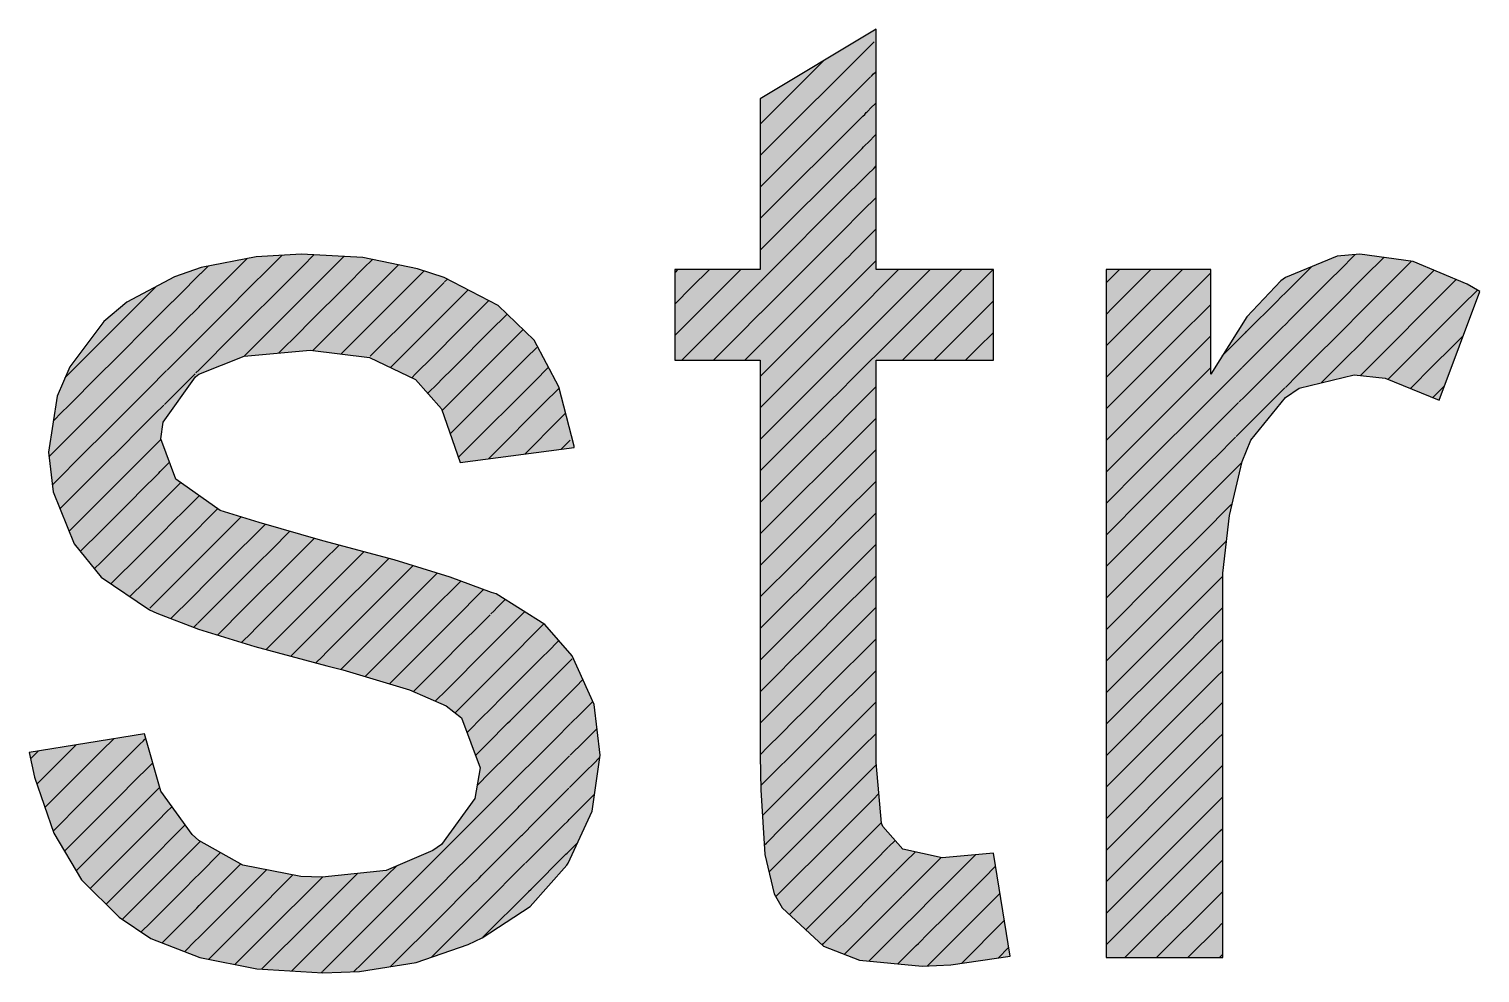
# Model space of a CAD drawing. Extents: x -15895 to 12929, y -2522 to 15173.
# Drawn here: x -8945.11 to -8928.85, y 11065.75 to 11076.34 of the extents above; entities that cross this region are included whole.
import ezdxf

# ---------------------------------------------------------------- set-up
doc = ezdxf.new("R2010")
doc.units = 0
doc.layers.add('MTH-CARIMBO-TXT1', color=1, linetype='Continuous')

msp = doc.modelspace()

# ---------------------------------------------------------------- linework, layer by layer
at = {"layer": 'MTH-CARIMBO-TXT1', "linetype": 'Continuous'}
for p, q in [((-8936.919, 11074.918), (-8935.641, 11076.196)), ((-8936.919, 11075.271), (-8936.207, 11075.984)), ((-8936.918, 11074.565), (-8935.704, 11075.779)), ((-8935.704, 11075.779), (-8935.693, 11075.79)), ((-8935.693, 11075.79), (-8935.683, 11075.8)), ((-8935.676, 11075.807), (-8935.648, 11075.835)), ((-8935.648, 11075.835), (-8935.628, 11075.855)), ((-8935.719, 11075.411), (-8935.67, 11075.46)), ((-8935.67, 11075.46), (-8935.635, 11075.495)), ((-8935.635, 11075.495), (-8935.619, 11075.51)), ((-8936.918, 11074.212), (-8935.767, 11075.362)), ((-8935.767, 11075.362), (-8935.748, 11075.381)), ((-8935.748, 11075.381), (-8935.73, 11075.4)), ((-8935.73, 11075.4), (-8935.719, 11075.411)), ((-8935.691, 11075.085), (-8935.641, 11075.135)), ((-8935.641, 11075.135), (-8935.619, 11075.157)), ((-8935.83, 11074.946), (-8935.804, 11074.973)), ((-8935.804, 11074.973), (-8935.777, 11074.999)), ((-8935.777, 11074.999), (-8935.761, 11075.015)), ((-8935.761, 11075.015), (-8935.691, 11075.085)), ((-8936.918, 11073.858), (-8935.83, 11074.946)), ((-8935.647, 11074.775), (-8935.619, 11074.803)), ((-8935.803, 11074.619), (-8935.713, 11074.71)), ((-8935.713, 11074.71), (-8935.647, 11074.775)), ((-8936.917, 11073.505), (-8935.894, 11074.529)), ((-8935.894, 11074.529), (-8935.859, 11074.564)), ((-8935.859, 11074.564), (-8935.825, 11074.598)), ((-8935.825, 11074.598), (-8935.803, 11074.619)), ((-8935.846, 11074.224), (-8935.734, 11074.335)), ((-8935.734, 11074.335), (-8935.654, 11074.415)), ((-8935.654, 11074.415), (-8935.619, 11074.45)), ((-8935.957, 11074.112), (-8935.914, 11074.155)), ((-8935.914, 11074.155), (-8935.872, 11074.197)), ((-8935.872, 11074.197), (-8935.846, 11074.224)), ((-8936.917, 11073.152), (-8935.957, 11074.112)), ((-8935.756, 11073.96), (-8935.66, 11074.055)), ((-8935.66, 11074.055), (-8935.619, 11074.096)), ((-8935.919, 11073.796), (-8935.888, 11073.828)), ((-8935.888, 11073.828), (-8935.756, 11073.96)), ((-8943.166, 11073.62), (-8943.108, 11073.679)), ((-8943.05, 11073.383), (-8942.67, 11073.763)), ((-8942.468, 11073.611), (-8942.279, 11073.8)), ((-8942.338, 11073.387), (-8942.047, 11073.679)), ((-8942.047, 11073.679), (-8941.921, 11073.805)), ((-8942.018, 11073.354), (-8941.585, 11073.787)), ((-8941.364, 11073.655), (-8941.265, 11073.753)), ((-8941.342, 11073.323), (-8940.972, 11073.693)), ((-8936.917, 11072.799), (-8936.02, 11073.696)), ((-8936.02, 11073.696), (-8935.969, 11073.747)), ((-8935.969, 11073.747), (-8935.919, 11073.796)), ((-8935.777, 11073.584), (-8935.667, 11073.695)), ((-8935.667, 11073.695), (-8935.619, 11073.742)), ((-8931.013, 11073.399), (-8930.741, 11073.671)), ((-8930.427, 11073.631), (-8930.251, 11073.808)), ((-8930.144, 11073.561), (-8929.929, 11073.776)), ((-8930.084, 11073.267), (-8929.618, 11073.733)), ((-8943.441, 11073.346), (-8943.191, 11073.596)), ((-8943.189, 11073.598), (-8943.166, 11073.62)), ((-8942.605, 11073.475), (-8942.468, 11073.611)), ((-8941.542, 11073.477), (-8941.364, 11073.655)), ((-8940.873, 11073.439), (-8940.761, 11073.55)), ((-8940.761, 11073.55), (-8940.745, 11073.566)), ((-8940.745, 11073.566), (-8940.687, 11073.625)), ((-8940.694, 11073.265), (-8940.462, 11073.496)), ((-8940.456, 11073.502), (-8940.425, 11073.533)), ((-8937.876, 11073.608), (-8937.859, 11073.624)), ((-8937.859, 11073.624), (-8937.842, 11073.641)), ((-8937.688, 11073.442), (-8937.489, 11073.641)), ((-8937.517, 11073.26), (-8937.135, 11073.641)), ((-8937.345, 11073.077), (-8936.919, 11073.503)), ((-8935.93, 11073.432), (-8935.777, 11073.584)), ((-8935.619, 11073.389), (-8935.477, 11073.531)), ((-8935.477, 11073.531), (-8935.367, 11073.641)), ((-8935.278, 11073.377), (-8935.014, 11073.641)), ((-8935.078, 11073.223), (-8934.66, 11073.641)), ((-8934.879, 11073.069), (-8934.307, 11073.641)), ((-8933.042, 11073.491), (-8933.02, 11073.513)), ((-8933.02, 11073.513), (-8932.967, 11073.566)), ((-8932.967, 11073.566), (-8932.892, 11073.641)), ((-8932.79, 11073.389), (-8932.539, 11073.641)), ((-8932.614, 11073.213), (-8932.185, 11073.641)), ((-8932.437, 11073.036), (-8931.869, 11073.604)), ((-8930.973, 11073.085), (-8930.523, 11073.536)), ((-8930.523, 11073.536), (-8930.427, 11073.631)), ((-8930.212, 11073.494), (-8930.144, 11073.561)), ((-8929.546, 11073.452), (-8929.365, 11073.633)), ((-8929.49, 11073.154), (-8929.116, 11073.528)), ((-8943.986, 11073.154), (-8943.691, 11073.45)), ((-8943.508, 11073.278), (-8943.441, 11073.346)), ((-8943.195, 11073.238), (-8943.05, 11073.383)), ((-8942.934, 11073.145), (-8942.605, 11073.475)), ((-8942.653, 11073.073), (-8942.338, 11073.387)), ((-8942.209, 11073.163), (-8942.018, 11073.354)), ((-8941.989, 11073.03), (-8941.542, 11073.477)), ((-8941.32, 11072.992), (-8940.873, 11073.439)), ((-8940.428, 11073.176), (-8940.192, 11073.412)), ((-8937.876, 11073.254), (-8937.688, 11073.442)), ((-8936.083, 11073.279), (-8936.024, 11073.338)), ((-8936.024, 11073.338), (-8935.966, 11073.396)), ((-8935.966, 11073.396), (-8935.93, 11073.432)), ((-8935.799, 11073.209), (-8935.673, 11073.335)), ((-8935.673, 11073.335), (-8935.619, 11073.389)), ((-8935.619, 11073.035), (-8935.278, 11073.377)), ((-8932.969, 11073.211), (-8932.79, 11073.389)), ((-8931.128, 11073.284), (-8931.078, 11073.335)), ((-8931.078, 11073.335), (-8931.032, 11073.38)), ((-8931.032, 11073.38), (-8931.013, 11073.399)), ((-8930.384, 11073.321), (-8930.212, 11073.494)), ((-8929.702, 11073.296), (-8929.546, 11073.452)), ((-8929.05, 11073.241), (-8928.88, 11073.411)), ((-8943.916, 11072.87), (-8943.509, 11073.277)), ((-8943.379, 11073.054), (-8943.209, 11073.224)), ((-8943.209, 11073.224), (-8943.195, 11073.238)), ((-8941.932, 11072.733), (-8941.342, 11073.323)), ((-8941.29, 11072.668), (-8940.768, 11073.19)), ((-8940.768, 11073.19), (-8940.694, 11073.265)), ((-8940.469, 11073.136), (-8940.428, 11073.176)), ((-8940.4, 11072.851), (-8939.959, 11073.292)), ((-8937.876, 11072.9), (-8937.517, 11073.26)), ((-8936.916, 11072.446), (-8936.083, 11073.279)), ((-8935.972, 11073.036), (-8935.799, 11073.209)), ((-8935.619, 11072.682), (-8935.078, 11073.223)), ((-8934.679, 11072.915), (-8934.305, 11073.29)), ((-8933.042, 11073.138), (-8932.969, 11073.211)), ((-8932.918, 11072.908), (-8932.614, 11073.213)), ((-8932.26, 11072.859), (-8931.869, 11073.25)), ((-8931.461, 11072.952), (-8931.128, 11073.284)), ((-8930.666, 11073.039), (-8930.384, 11073.321)), ((-8930.23, 11073.121), (-8930.084, 11073.267)), ((-8930.024, 11072.974), (-8929.702, 11073.296)), ((-8929.434, 11072.857), (-8929.05, 11073.241)), ((-8944.251, 11072.889), (-8944.006, 11073.134)), ((-8944.006, 11073.134), (-8943.986, 11073.154)), ((-8943.538, 11072.895), (-8943.379, 11073.054)), ((-8943.202, 11072.877), (-8942.934, 11073.145)), ((-8942.818, 11072.908), (-8942.653, 11073.073)), ((-8942.702, 11072.671), (-8942.209, 11073.163)), ((-8942.079, 11072.939), (-8941.989, 11073.03)), ((-8940.642, 11072.963), (-8940.469, 11073.136)), ((-8939.918, 11072.98), (-8939.787, 11073.11)), ((-8939.787, 11073.11), (-8939.756, 11073.142)), ((-8937.798, 11072.625), (-8937.345, 11073.077)), ((-8937.174, 11072.895), (-8936.919, 11073.15)), ((-8936.014, 11072.995), (-8935.972, 11073.036)), ((-8935.68, 11072.975), (-8935.619, 11073.035)), ((-8935.323, 11072.625), (-8934.879, 11073.069)), ((-8932.867, 11072.606), (-8932.437, 11073.036)), ((-8931.064, 11072.995), (-8931.032, 11073.026)), ((-8931.032, 11073.026), (-8930.973, 11073.085)), ((-8930.934, 11072.771), (-8930.666, 11073.039)), ((-8930.809, 11072.543), (-8930.34, 11073.011)), ((-8930.34, 11073.011), (-8930.23, 11073.121)), ((-8929.814, 11072.83), (-8929.49, 11073.154)), ((-8944.308, 11072.832), (-8944.28, 11072.86)), ((-8944.28, 11072.86), (-8944.251, 11072.889)), ((-8943.982, 11072.804), (-8943.916, 11072.87)), ((-8943.846, 11072.587), (-8943.541, 11072.892)), ((-8943.316, 11072.763), (-8943.227, 11072.852)), ((-8943.227, 11072.852), (-8943.202, 11072.877)), ((-8943.209, 11072.517), (-8942.818, 11072.908)), ((-8942.314, 11072.705), (-8942.079, 11072.939)), ((-8941.617, 11072.694), (-8941.32, 11072.992)), ((-8940.774, 11072.83), (-8940.642, 11072.963)), ((-8940.476, 11072.775), (-8940.4, 11072.851)), ((-8940.372, 11072.525), (-8939.918, 11072.98)), ((-8940.03, 11072.514), (-8939.664, 11072.88)), ((-8939.664, 11072.88), (-8939.576, 11072.968)), ((-8937.444, 11072.625), (-8937.174, 11072.895)), ((-8936.916, 11072.092), (-8936.146, 11072.862)), ((-8936.146, 11072.862), (-8936.079, 11072.929)), ((-8936.079, 11072.929), (-8936.014, 11072.995)), ((-8935.821, 11072.834), (-8935.68, 11072.975)), ((-8934.969, 11072.625), (-8934.679, 11072.915)), ((-8934.48, 11072.761), (-8934.305, 11072.936)), ((-8933.042, 11072.784), (-8932.918, 11072.908)), ((-8932.816, 11072.304), (-8932.26, 11072.859)), ((-8932.083, 11072.682), (-8931.869, 11072.897)), ((-8931.743, 11072.669), (-8931.483, 11072.93)), ((-8931.481, 11072.931), (-8931.471, 11072.941)), ((-8931.471, 11072.941), (-8931.461, 11072.952)), ((-8931.449, 11072.609), (-8931.21, 11072.849)), ((-8931.21, 11072.849), (-8931.064, 11072.995)), ((-8930.249, 11072.749), (-8930.024, 11072.974)), ((-8929.88, 11072.411), (-8929.434, 11072.857)), ((-8929.162, 11072.775), (-8929.035, 11072.902)), ((-8944.657, 11072.483), (-8944.308, 11072.832)), ((-8944.203, 11072.584), (-8943.982, 11072.804)), ((-8943.568, 11072.512), (-8943.316, 11072.763)), ((-8941.062, 11072.542), (-8940.774, 11072.83)), ((-8940.59, 11072.661), (-8940.476, 11072.775)), ((-8939.541, 11072.65), (-8939.422, 11072.768)), ((-8937.09, 11072.625), (-8937.002, 11072.713)), ((-8937.002, 11072.713), (-8936.919, 11072.796)), ((-8936.015, 11072.64), (-8935.821, 11072.834)), ((-8935.686, 11072.615), (-8935.619, 11072.682)), ((-8934.616, 11072.625), (-8934.48, 11072.761)), ((-8932.764, 11072.001), (-8932.083, 11072.682)), ((-8931.032, 11072.673), (-8930.934, 11072.771)), ((-8930.626, 11072.372), (-8930.297, 11072.701)), ((-8930.297, 11072.701), (-8930.249, 11072.749)), ((-8929.964, 11072.68), (-8929.814, 11072.83)), ((-8929.378, 11072.559), (-8929.162, 11072.775)), ((-8944.284, 11072.503), (-8944.203, 11072.584)), ((-8943.958, 11072.475), (-8943.846, 11072.587)), ((-8940.781, 11072.47), (-8940.59, 11072.661)), ((-8940.484, 11072.414), (-8940.372, 11072.525)), ((-8940.143, 11072.047), (-8939.541, 11072.65)), ((-8939.326, 11072.511), (-8939.291, 11072.545)), ((-8936.209, 11072.446), (-8936.134, 11072.521)), ((-8936.134, 11072.521), (-8936.061, 11072.594)), ((-8936.061, 11072.594), (-8936.015, 11072.64)), ((-8935.842, 11072.459), (-8935.686, 11072.615)), ((-8933.042, 11072.431), (-8932.867, 11072.606)), ((-8931.907, 11072.506), (-8931.869, 11072.543)), ((-8931.853, 11072.205), (-8931.519, 11072.54)), ((-8931.515, 11072.543), (-8931.483, 11072.576)), ((-8931.483, 11072.576), (-8931.449, 11072.609)), ((-8931.292, 11072.413), (-8931.05, 11072.655)), ((-8931.05, 11072.655), (-8931.032, 11072.673)), ((-8930.894, 11072.458), (-8930.809, 11072.543)), ((-8930.191, 11072.453), (-8929.964, 11072.68)), ((-8929.629, 11072.308), (-8929.378, 11072.559)), ((-8944.712, 11072.428), (-8944.657, 11072.483)), ((-8944.648, 11072.138), (-8944.362, 11072.425)), ((-8944.362, 11072.425), (-8944.284, 11072.503)), ((-8944.154, 11072.279), (-8943.958, 11072.475)), ((-8943.775, 11072.304), (-8943.573, 11072.507)), ((-8943.598, 11072.128), (-8943.254, 11072.472)), ((-8943.245, 11072.481), (-8943.209, 11072.517)), ((-8940.823, 11072.428), (-8940.781, 11072.47)), ((-8940.644, 11072.253), (-8940.538, 11072.359)), ((-8940.538, 11072.359), (-8940.484, 11072.414)), ((-8940.344, 11072.2), (-8940.03, 11072.514)), ((-8940.255, 11071.581), (-8939.417, 11072.419)), ((-8939.417, 11072.419), (-8939.326, 11072.511)), ((-8936.916, 11071.739), (-8936.209, 11072.446)), ((-8936.057, 11072.244), (-8935.842, 11072.459)), ((-8932.713, 11071.699), (-8931.907, 11072.506)), ((-8931.438, 11072.267), (-8931.292, 11072.413)), ((-8931.032, 11072.319), (-8930.894, 11072.458)), ((-8944.288, 11072.145), (-8944.154, 11072.279)), ((-8943.934, 11072.146), (-8943.775, 11072.304)), ((-8940.484, 11072.06), (-8940.344, 11072.2)), ((-8939.294, 11072.189), (-8939.23, 11072.253)), ((-8939.23, 11072.253), (-8939.172, 11072.311)), ((-8936.189, 11072.112), (-8936.108, 11072.193)), ((-8936.108, 11072.193), (-8936.057, 11072.244)), ((-8935.864, 11072.084), (-8935.692, 11072.255)), ((-8935.692, 11072.255), (-8935.619, 11072.328)), ((-8933.042, 11072.077), (-8932.816, 11072.304)), ((-8932.662, 11071.397), (-8931.864, 11072.195)), ((-8931.864, 11072.195), (-8931.853, 11072.205)), ((-8931.549, 11072.156), (-8931.495, 11072.21)), ((-8931.495, 11072.21), (-8931.438, 11072.267)), ((-8931.374, 11071.978), (-8931.037, 11072.315)), ((-8929.378, 11072.206), (-8929.322, 11072.261)), ((-8929.322, 11072.261), (-8929.275, 11072.309)), ((-8929.275, 11072.309), (-8929.247, 11072.337)), ((-8944.776, 11072.01), (-8944.648, 11072.138)), ((-8944.415, 11072.018), (-8944.288, 11072.145)), ((-8944.105, 11071.974), (-8943.934, 11072.146)), ((-8943.705, 11072.021), (-8943.605, 11072.121)), ((-8940.316, 11071.875), (-8940.143, 11072.047)), ((-8939.966, 11071.517), (-8939.294, 11072.189)), ((-8936.272, 11072.029), (-8936.189, 11072.112)), ((-8936.099, 11071.848), (-8935.864, 11072.084)), ((-8931.833, 11071.872), (-8931.556, 11072.149)), ((-8944.844, 11071.942), (-8944.811, 11071.975)), ((-8944.811, 11071.975), (-8944.776, 11072.01)), ((-8944.639, 11071.794), (-8944.415, 11072.018)), ((-8944.291, 11071.788), (-8944.105, 11071.974)), ((-8943.909, 11071.817), (-8943.705, 11072.021)), ((-8940.393, 11071.797), (-8940.316, 11071.875)), ((-8939.558, 11071.572), (-8939.171, 11071.959)), ((-8939.171, 11071.959), (-8939.134, 11071.996)), ((-8939.134, 11071.996), (-8939.101, 11072.029)), ((-8936.915, 11071.386), (-8936.272, 11072.029)), ((-8935.885, 11071.709), (-8935.699, 11071.895)), ((-8935.699, 11071.895), (-8935.619, 11071.975)), ((-8933.042, 11071.724), (-8932.764, 11072.001)), ((-8931.856, 11071.849), (-8931.833, 11071.872)), ((-8931.507, 11071.845), (-8931.427, 11071.924)), ((-8931.427, 11071.924), (-8931.374, 11071.978)), ((-8944.739, 11071.694), (-8944.639, 11071.794)), ((-8944.469, 11071.611), (-8944.291, 11071.788)), ((-8944.057, 11071.669), (-8943.909, 11071.817)), ((-8943.885, 11071.487), (-8943.636, 11071.736)), ((-8939.149, 11071.627), (-8939.048, 11071.728)), ((-8936.244, 11071.704), (-8936.155, 11071.792)), ((-8936.155, 11071.792), (-8936.099, 11071.848)), ((-8936.142, 11071.452), (-8935.885, 11071.709)), ((-8932.611, 11071.094), (-8931.856, 11071.849)), ((-8931.813, 11071.538), (-8931.592, 11071.759)), ((-8931.583, 11071.769), (-8931.507, 11071.845)), ((-8944.892, 11071.541), (-8944.827, 11071.606)), ((-8944.827, 11071.606), (-8944.739, 11071.694)), ((-8944.63, 11071.449), (-8944.469, 11071.611)), ((-8944.295, 11071.431), (-8944.057, 11071.669)), ((-8940.302, 11071.535), (-8940.288, 11071.549)), ((-8940.288, 11071.549), (-8940.255, 11071.581)), ((-8936.915, 11071.033), (-8936.335, 11071.612)), ((-8936.335, 11071.612), (-8936.244, 11071.704)), ((-8935.705, 11071.535), (-8935.619, 11071.621)), ((-8933.042, 11071.37), (-8932.713, 11071.699)), ((-8944.702, 11071.377), (-8944.63, 11071.449)), ((-8944.523, 11071.203), (-8944.295, 11071.431)), ((-8944.008, 11071.364), (-8943.885, 11071.487)), ((-8943.644, 11071.375), (-8943.577, 11071.442)), ((-8943.577, 11071.442), (-8943.54, 11071.479)), ((-8936.299, 11071.295), (-8936.203, 11071.392)), ((-8936.203, 11071.392), (-8936.142, 11071.452)), ((-8935.907, 11071.334), (-8935.705, 11071.535)), ((-8933.042, 11071.017), (-8932.662, 11071.397)), ((-8932.559, 11070.792), (-8931.849, 11071.502)), ((-8931.849, 11071.502), (-8931.813, 11071.538)), ((-8931.629, 11071.369), (-8931.617, 11071.381)), ((-8931.617, 11071.381), (-8931.521, 11071.477)), ((-8944.855, 11071.224), (-8944.842, 11071.237)), ((-8944.842, 11071.237), (-8944.702, 11071.377)), ((-8944.299, 11071.073), (-8944.008, 11071.364)), ((-8943.861, 11071.158), (-8943.661, 11071.358)), ((-8943.661, 11071.358), (-8943.644, 11071.375)), ((-8943.459, 11071.206), (-8943.416, 11071.249)), ((-8936.399, 11071.196), (-8936.299, 11071.295)), ((-8936.184, 11071.057), (-8935.907, 11071.334)), ((-8935.712, 11071.175), (-8935.619, 11071.268)), ((-8931.793, 11071.205), (-8931.629, 11071.369)), ((-8944.769, 11070.957), (-8944.665, 11071.061)), ((-8944.665, 11071.061), (-8944.621, 11071.105)), ((-8944.621, 11071.105), (-8944.523, 11071.203)), ((-8944.576, 11070.796), (-8944.299, 11071.073)), ((-8944.303, 11070.716), (-8943.96, 11071.059)), ((-8943.96, 11071.059), (-8943.861, 11071.158)), ((-8943.652, 11071.013), (-8943.519, 11071.146)), ((-8943.519, 11071.146), (-8943.459, 11071.206)), ((-8943.413, 11070.899), (-8943.208, 11071.103)), ((-8936.915, 11070.679), (-8936.399, 11071.196)), ((-8936.25, 11070.991), (-8936.184, 11071.057)), ((-8935.928, 11070.959), (-8935.712, 11071.175)), ((-8933.042, 11070.663), (-8932.611, 11071.094)), ((-8932.508, 11070.49), (-8931.842, 11071.156)), ((-8931.842, 11071.156), (-8931.793, 11071.205)), ((-8943.837, 11070.829), (-8943.686, 11070.979)), ((-8943.686, 11070.979), (-8943.652, 11071.013)), ((-8943.461, 11070.851), (-8943.413, 11070.899)), ((-8943.366, 11070.592), (-8943.001, 11070.958)), ((-8936.354, 11070.886), (-8936.25, 11070.991)), ((-8936.226, 11070.661), (-8935.928, 11070.959)), ((-8935.718, 11070.815), (-8935.619, 11070.914)), ((-8931.773, 11070.871), (-8931.665, 11070.979)), ((-8931.665, 11070.979), (-8931.65, 11070.994)), ((-8931.65, 11070.994), (-8931.629, 11071.015)), ((-8944.666, 11070.707), (-8944.628, 11070.744)), ((-8944.628, 11070.744), (-8944.612, 11070.76)), ((-8944.612, 11070.76), (-8944.576, 11070.796)), ((-8944.306, 11070.359), (-8943.911, 11070.754)), ((-8943.911, 11070.754), (-8943.837, 11070.829)), ((-8943.661, 11070.651), (-8943.461, 11070.851)), ((-8942.909, 11070.695), (-8942.74, 11070.865)), ((-8942.54, 11070.711), (-8942.509, 11070.742)), ((-8942.509, 11070.742), (-8942.468, 11070.783)), ((-8936.914, 11070.326), (-8936.462, 11070.779)), ((-8936.462, 11070.779), (-8936.354, 11070.886)), ((-8935.95, 11070.584), (-8935.718, 11070.815)), ((-8933.042, 11070.309), (-8932.559, 11070.792)), ((-8932.457, 11070.187), (-8931.835, 11070.809)), ((-8931.835, 11070.809), (-8931.773, 11070.871)), ((-8944.54, 11070.479), (-8944.303, 11070.716)), ((-8943.812, 11070.499), (-8943.711, 11070.6)), ((-8943.711, 11070.6), (-8943.661, 11070.651)), ((-8943.403, 11070.555), (-8943.366, 11070.592)), ((-8943.04, 11070.565), (-8942.909, 11070.695)), ((-8942.837, 11070.414), (-8942.54, 11070.711)), ((-8942.395, 11070.502), (-8942.192, 11070.705)), ((-8942.281, 11070.262), (-8941.916, 11070.627)), ((-8936.409, 11070.478), (-8936.297, 11070.59)), ((-8936.297, 11070.59), (-8936.226, 11070.661)), ((-8936.269, 11070.265), (-8935.95, 11070.584)), ((-8931.753, 11070.538), (-8931.701, 11070.589)), ((-8944.197, 11070.115), (-8943.862, 11070.449)), ((-8943.862, 11070.449), (-8943.812, 11070.499)), ((-8943.669, 11070.289), (-8943.403, 11070.555)), ((-8943.32, 11070.285), (-8943.04, 11070.565)), ((-8943.12, 11070.131), (-8942.837, 11070.414)), ((-8942.552, 11070.345), (-8942.395, 11070.502)), ((-8941.813, 11070.377), (-8941.639, 11070.551)), ((-8941.802, 11070.035), (-8941.361, 11070.476)), ((-8936.525, 11070.362), (-8936.409, 11070.478)), ((-8935.971, 11070.209), (-8935.725, 11070.455)), ((-8935.725, 11070.455), (-8935.619, 11070.56)), ((-8933.042, 11069.956), (-8932.508, 11070.49)), ((-8932.406, 11069.885), (-8931.828, 11070.463)), ((-8931.828, 11070.463), (-8931.753, 11070.538)), ((-8944.383, 11070.283), (-8944.306, 11070.359)), ((-8943.736, 11070.222), (-8943.669, 11070.289)), ((-8943.677, 11069.927), (-8943.345, 11070.259)), ((-8943.345, 11070.259), (-8943.32, 11070.285)), ((-8942.766, 11070.132), (-8942.552, 11070.345)), ((-8942.564, 11069.98), (-8942.281, 11070.262)), ((-8942.168, 11070.023), (-8941.813, 11070.377)), ((-8941.791, 11069.692), (-8941.083, 11070.401)), ((-8940.992, 11070.138), (-8940.811, 11070.319)), ((-8936.914, 11069.973), (-8936.525, 11070.362)), ((-8936.344, 11070.189), (-8936.269, 11070.265)), ((-8943.985, 11069.973), (-8943.814, 11070.144)), ((-8943.814, 11070.144), (-8943.788, 11070.17)), ((-8943.788, 11070.17), (-8943.736, 11070.222)), ((-8943.273, 11069.978), (-8943.12, 11070.131)), ((-8943.201, 11069.697), (-8942.766, 11070.132)), ((-8941.262, 11069.868), (-8940.992, 11070.138)), ((-8940.955, 11069.822), (-8940.541, 11070.235)), ((-8940.381, 11070.041), (-8940.276, 11070.146)), ((-8936.464, 11070.069), (-8936.344, 11070.189)), ((-8936.311, 11069.869), (-8935.971, 11070.209)), ((-8935.993, 11069.834), (-8935.731, 11070.095)), ((-8935.731, 11070.095), (-8935.619, 11070.207)), ((-8933.042, 11069.602), (-8932.457, 11070.187)), ((-8932.355, 11069.583), (-8931.821, 11070.116)), ((-8931.821, 11070.116), (-8931.735, 11070.203)), ((-8943.761, 11069.843), (-8943.677, 11069.927)), ((-8943.525, 11069.726), (-8943.287, 11069.964)), ((-8943.287, 11069.964), (-8943.273, 11069.978)), ((-8942.694, 11069.85), (-8942.564, 11069.98)), ((-8942.576, 11069.615), (-8942.168, 11070.023)), ((-8942.054, 11069.783), (-8941.802, 11070.035)), ((-8940.917, 11069.505), (-8940.484, 11069.939)), ((-8940.484, 11069.939), (-8940.398, 11070.024)), ((-8940.398, 11070.024), (-8940.381, 11070.041)), ((-8940.355, 11069.714), (-8940.019, 11070.051)), ((-8939.862, 11069.854), (-8939.777, 11069.939)), ((-8936.914, 11069.62), (-8936.588, 11069.946)), ((-8936.588, 11069.946), (-8936.464, 11070.069)), ((-8943.003, 11069.541), (-8942.694, 11069.85)), ((-8942.458, 11069.379), (-8942.054, 11069.783)), ((-8941.571, 11069.205), (-8940.955, 11069.822)), ((-8941.5, 11069.63), (-8941.262, 11069.868)), ((-8940.003, 11069.712), (-8939.946, 11069.769)), ((-8939.937, 11069.779), (-8939.905, 11069.811)), ((-8939.905, 11069.811), (-8939.862, 11069.854)), ((-8939.827, 11069.535), (-8939.56, 11069.802)), ((-8936.52, 11069.66), (-8936.392, 11069.788)), ((-8936.392, 11069.788), (-8936.311, 11069.869)), ((-8936.353, 11069.473), (-8935.993, 11069.834)), ((-8935.738, 11069.735), (-8935.619, 11069.853)), ((-8933.042, 11069.249), (-8932.406, 11069.885)), ((-8932.303, 11069.28), (-8931.814, 11069.77)), ((-8931.814, 11069.77), (-8931.735, 11069.849)), ((-8943.27, 11069.627), (-8943.229, 11069.668)), ((-8943.227, 11069.671), (-8943.201, 11069.697)), ((-8942.622, 11069.568), (-8942.576, 11069.615)), ((-8941.94, 11069.543), (-8941.791, 11069.692)), ((-8941.78, 11069.349), (-8941.5, 11069.63)), ((-8940.684, 11069.385), (-8940.41, 11069.659)), ((-8940.41, 11069.659), (-8940.355, 11069.714)), ((-8940.329, 11069.387), (-8940.003, 11069.712)), ((-8939.792, 11069.216), (-8939.343, 11069.666)), ((-8936.651, 11069.529), (-8936.52, 11069.66)), ((-8936.014, 11069.459), (-8935.738, 11069.735)), ((-8942.732, 11069.458), (-8942.622, 11069.568)), ((-8942.179, 11069.304), (-8941.94, 11069.543)), ((-8941.346, 11069.076), (-8940.917, 11069.505)), ((-8939.946, 11069.416), (-8939.866, 11069.496)), ((-8939.866, 11069.496), (-8939.827, 11069.535)), ((-8939.304, 11069.351), (-8939.176, 11069.479)), ((-8936.913, 11069.267), (-8936.651, 11069.529)), ((-8936.439, 11069.388), (-8936.353, 11069.473)), ((-8936.396, 11069.077), (-8936.014, 11069.459)), ((-8935.744, 11069.375), (-8935.619, 11069.5)), ((-8933.042, 11068.895), (-8932.355, 11069.583)), ((-8931.807, 11069.424), (-8931.735, 11069.496)), ((-8941.9, 11069.229), (-8941.826, 11069.303)), ((-8941.826, 11069.303), (-8941.78, 11069.349)), ((-8940.88, 11069.189), (-8940.684, 11069.385)), ((-8940.807, 11068.909), (-8940.421, 11069.294)), ((-8940.421, 11069.294), (-8940.329, 11069.387)), ((-8940.115, 11069.247), (-8939.971, 11069.391)), ((-8939.971, 11069.391), (-8939.946, 11069.416)), ((-8939.758, 11068.897), (-8939.351, 11069.304)), ((-8939.351, 11069.304), (-8939.304, 11069.351)), ((-8939.275, 11069.027), (-8939.027, 11069.274)), ((-8936.575, 11069.252), (-8936.439, 11069.388)), ((-8936.036, 11069.084), (-8935.744, 11069.375)), ((-8933.042, 11068.542), (-8932.303, 11069.28)), ((-8932.252, 11068.978), (-8931.807, 11069.424)), ((-8941.619, 11069.157), (-8941.571, 11069.205)), ((-8941.074, 11068.995), (-8940.88, 11069.189)), ((-8940.302, 11069.06), (-8940.115, 11069.247)), ((-8939.956, 11069.052), (-8939.827, 11069.181)), ((-8939.827, 11069.181), (-8939.792, 11069.216)), ((-8936.913, 11068.913), (-8936.714, 11069.112)), ((-8936.714, 11069.112), (-8936.575, 11069.252)), ((-8935.75, 11069.015), (-8935.619, 11069.146)), ((-8931.799, 11069.077), (-8931.735, 11069.142)), ((-8940.433, 11068.929), (-8940.302, 11069.06)), ((-8940.226, 11068.783), (-8939.995, 11069.013)), ((-8939.995, 11069.013), (-8939.956, 11069.052)), ((-8939.37, 11068.931), (-8939.275, 11069.027)), ((-8939.034, 11068.914), (-8938.982, 11068.966)), ((-8938.982, 11068.966), (-8938.906, 11069.042)), ((-8936.63, 11068.843), (-8936.486, 11068.987)), ((-8936.486, 11068.987), (-8936.396, 11069.077)), ((-8936.438, 11068.681), (-8936.036, 11069.084)), ((-8936.057, 11068.709), (-8935.75, 11069.015)), ((-8933.042, 11068.188), (-8932.252, 11068.978)), ((-8932.201, 11068.676), (-8931.799, 11069.077)), ((-8940.561, 11068.801), (-8940.433, 11068.929)), ((-8940.276, 11068.732), (-8940.226, 11068.783)), ((-8939.966, 11068.689), (-8939.788, 11068.866)), ((-8939.788, 11068.866), (-8939.758, 11068.897)), ((-8939.723, 11068.578), (-8939.37, 11068.931)), ((-8939.245, 11068.703), (-8939.036, 11068.911)), ((-8938.942, 11068.652), (-8938.796, 11068.798)), ((-8936.777, 11068.696), (-8936.63, 11068.843)), ((-8935.757, 11068.655), (-8935.619, 11068.793)), ((-8931.792, 11068.731), (-8931.735, 11068.788)), ((-8940.339, 11068.67), (-8940.276, 11068.732)), ((-8940.205, 11068.45), (-8940.02, 11068.635)), ((-8940.02, 11068.635), (-8939.966, 11068.689)), ((-8939.39, 11068.558), (-8939.245, 11068.703)), ((-8939.041, 11068.553), (-8938.942, 11068.652)), ((-8936.913, 11068.56), (-8936.777, 11068.696)), ((-8936.533, 11068.586), (-8936.438, 11068.681)), ((-8936.48, 11068.285), (-8936.057, 11068.709)), ((-8936.079, 11068.333), (-8935.757, 11068.655)), ((-8933.042, 11067.835), (-8932.201, 11068.676)), ((-8932.15, 11068.373), (-8931.792, 11068.731)), ((-8939.976, 11068.325), (-8939.75, 11068.552)), ((-8939.75, 11068.552), (-8939.723, 11068.578)), ((-8939.688, 11068.259), (-8939.39, 11068.558)), ((-8939.215, 11068.379), (-8939.046, 11068.549)), ((-8938.901, 11068.339), (-8938.785, 11068.455)), ((-8938.785, 11068.455), (-8938.748, 11068.493)), ((-8936.685, 11068.435), (-8936.533, 11068.586)), ((-8944.88, 11068.017), (-8944.587, 11068.31)), ((-8944.513, 11067.677), (-8943.872, 11068.318)), ((-8944.297, 11068.247), (-8944.166, 11068.378)), ((-8943.872, 11068.318), (-8943.833, 11068.357)), ((-8943.833, 11068.357), (-8943.82, 11068.37)), ((-8943.82, 11068.37), (-8943.808, 11068.383)), ((-8940.044, 11068.257), (-8939.976, 11068.325)), ((-8939.409, 11068.185), (-8939.215, 11068.379)), ((-8939.048, 11068.193), (-8938.901, 11068.339)), ((-8936.84, 11068.279), (-8936.685, 11068.435)), ((-8936.523, 11067.89), (-8936.079, 11068.333)), ((-8936.1, 11067.958), (-8935.763, 11068.295)), ((-8935.763, 11068.295), (-8935.619, 11068.439)), ((-8933.042, 11067.481), (-8932.15, 11068.373)), ((-8932.098, 11068.071), (-8931.785, 11068.384)), ((-8931.785, 11068.384), (-8931.735, 11068.435)), ((-8945.099, 11068.152), (-8945.009, 11068.242)), ((-8944.937, 11067.607), (-8944.297, 11068.247)), ((-8940.109, 11068.192), (-8940.044, 11068.257)), ((-8939.986, 11067.962), (-8939.711, 11068.237)), ((-8939.711, 11068.237), (-8939.688, 11068.259)), ((-8939.654, 11067.941), (-8939.409, 11068.185)), ((-8939.186, 11068.055), (-8939.055, 11068.186)), ((-8938.792, 11068.095), (-8938.716, 11068.171)), ((-8936.912, 11068.207), (-8936.84, 11068.279)), ((-8936.74, 11068.026), (-8936.58, 11068.185)), ((-8936.58, 11068.185), (-8936.48, 11068.285)), ((-8945.028, 11067.87), (-8944.88, 11068.017)), ((-8943.89, 11067.947), (-8943.809, 11068.028)), ((-8943.809, 11068.028), (-8943.728, 11068.109)), ((-8939.429, 11067.812), (-8939.186, 11068.055)), ((-8939.055, 11067.832), (-8938.861, 11068.026)), ((-8938.861, 11068.026), (-8938.792, 11068.095)), ((-8936.903, 11067.862), (-8936.74, 11068.026)), ((-8935.77, 11067.935), (-8935.622, 11068.083)), ((-8933.042, 11067.127), (-8932.098, 11068.071)), ((-8932.047, 11067.769), (-8931.778, 11068.038)), ((-8931.778, 11068.038), (-8931.735, 11068.081)), ((-8944.138, 11067.699), (-8943.89, 11067.947)), ((-8943.798, 11067.685), (-8943.648, 11067.835)), ((-8940.091, 11067.856), (-8940.055, 11067.892)), ((-8940.055, 11067.892), (-8939.986, 11067.962)), ((-8939.996, 11067.599), (-8939.672, 11067.922)), ((-8939.672, 11067.922), (-8939.654, 11067.941)), ((-8939.619, 11067.622), (-8939.429, 11067.812)), ((-8939.156, 11067.731), (-8939.064, 11067.823)), ((-8936.628, 11067.784), (-8936.523, 11067.89)), ((-8936.565, 11067.494), (-8936.1, 11067.958)), ((-8936.122, 11067.583), (-8935.77, 11067.935)), ((-8944.846, 11067.344), (-8944.513, 11067.677)), ((-8944.718, 11067.119), (-8944.138, 11067.699)), ((-8943.946, 11067.537), (-8943.798, 11067.685)), ((-8939.448, 11067.439), (-8939.156, 11067.731)), ((-8939.062, 11067.472), (-8938.821, 11067.713)), ((-8938.821, 11067.713), (-8938.799, 11067.735)), ((-8938.799, 11067.735), (-8938.775, 11067.759)), ((-8936.795, 11067.617), (-8936.628, 11067.784)), ((-8935.776, 11067.575), (-8935.654, 11067.697)), ((-8935.654, 11067.697), (-8935.589, 11067.763)), ((-8933.042, 11066.774), (-8932.047, 11067.769)), ((-8931.996, 11067.466), (-8931.771, 11067.691)), ((-8931.771, 11067.691), (-8931.735, 11067.728)), ((-8944.404, 11067.079), (-8943.946, 11067.537)), ((-8943.657, 11067.472), (-8943.58, 11067.55)), ((-8943.58, 11067.55), (-8943.511, 11067.619)), ((-8940.128, 11067.466), (-8940.105, 11067.489)), ((-8940.105, 11067.489), (-8940.051, 11067.543)), ((-8940.051, 11067.543), (-8939.996, 11067.599)), ((-8940.005, 11067.235), (-8939.633, 11067.607)), ((-8939.633, 11067.607), (-8939.619, 11067.622)), ((-8936.894, 11067.518), (-8936.795, 11067.617)), ((-8936.675, 11067.384), (-8936.565, 11067.494)), ((-8936.607, 11067.098), (-8936.122, 11067.583)), ((-8936.143, 11067.208), (-8935.776, 11067.575)), ((-8944.003, 11067.127), (-8943.787, 11067.343)), ((-8943.787, 11067.343), (-8943.657, 11067.472)), ((-8943.513, 11067.263), (-8943.363, 11067.414)), ((-8940.472, 11067.123), (-8940.128, 11067.466)), ((-8939.584, 11067.303), (-8939.448, 11067.439)), ((-8939.467, 11067.066), (-8939.127, 11067.407)), ((-8939.127, 11067.407), (-8939.073, 11067.46)), ((-8939.073, 11067.46), (-8939.062, 11067.472)), ((-8936.85, 11067.209), (-8936.675, 11067.384)), ((-8935.687, 11067.311), (-8935.56, 11067.438)), ((-8933.042, 11066.42), (-8931.996, 11067.466)), ((-8931.945, 11067.164), (-8931.764, 11067.345)), ((-8931.764, 11067.345), (-8931.735, 11067.374)), ((-8943.683, 11067.093), (-8943.513, 11067.263)), ((-8943.275, 11067.147), (-8943.21, 11067.213)), ((-8943.21, 11067.213), (-8943.193, 11067.229)), ((-8940.145, 11067.096), (-8940.088, 11067.153)), ((-8940.088, 11067.153), (-8940.047, 11067.194)), ((-8940.047, 11067.194), (-8940.005, 11067.235)), ((-8940.015, 11066.872), (-8939.595, 11067.292)), ((-8939.595, 11067.292), (-8939.584, 11067.303)), ((-8939.069, 11067.111), (-8938.964, 11067.216)), ((-8936.874, 11067.185), (-8936.85, 11067.209)), ((-8936.65, 11066.702), (-8936.143, 11067.208)), ((-8936.165, 11066.833), (-8935.783, 11067.215)), ((-8935.783, 11067.215), (-8935.687, 11067.311)), ((-8935.626, 11067.018), (-8935.483, 11067.162)), ((-8935.48, 11067.165), (-8935.406, 11067.238)), ((-8933.042, 11066.067), (-8931.945, 11067.164)), ((-8944.585, 11066.898), (-8944.404, 11067.079)), ((-8944.428, 11066.701), (-8944.003, 11067.127)), ((-8944.06, 11066.716), (-8943.776, 11067)), ((-8943.776, 11067), (-8943.683, 11067.093)), ((-8943.447, 11066.976), (-8943.275, 11067.147)), ((-8943.208, 11066.861), (-8942.967, 11067.102)), ((-8940.609, 11066.986), (-8940.555, 11067.039)), ((-8940.555, 11067.039), (-8940.472, 11067.123)), ((-8940.397, 11066.844), (-8940.145, 11067.096)), ((-8939.55, 11066.984), (-8939.467, 11067.066)), ((-8939.487, 11066.693), (-8939.097, 11067.083)), ((-8939.097, 11067.083), (-8939.083, 11067.097)), ((-8939.083, 11067.097), (-8939.069, 11067.111)), ((-8936.722, 11066.983), (-8936.607, 11067.098)), ((-8935.719, 11066.925), (-8935.626, 11067.018)), ((-8935.402, 11066.889), (-8935.296, 11066.994)), ((-8935.296, 11066.994), (-8935.18, 11067.111)), ((-8935.246, 11066.691), (-8934.891, 11067.047)), ((-8934.854, 11066.729), (-8934.505, 11067.078)), ((-8931.894, 11066.862), (-8931.757, 11066.999)), ((-8931.757, 11066.999), (-8931.735, 11067.021)), ((-8943.709, 11066.714), (-8943.447, 11066.976)), ((-8943.255, 11066.814), (-8943.208, 11066.861)), ((-8943.206, 11066.51), (-8942.74, 11066.975)), ((-8942.679, 11066.683), (-8942.452, 11066.91)), ((-8942.637, 11066.371), (-8942.156, 11066.853)), ((-8942.021, 11066.634), (-8941.827, 11066.828)), ((-8941.825, 11066.476), (-8941.432, 11066.869)), ((-8941.134, 11066.814), (-8941.095, 11066.853)), ((-8941.095, 11066.853), (-8940.996, 11066.951)), ((-8941.008, 11066.587), (-8940.609, 11066.986)), ((-8940.458, 11066.782), (-8940.397, 11066.844)), ((-8940.07, 11066.817), (-8940.043, 11066.844)), ((-8940.043, 11066.844), (-8940.015, 11066.872)), ((-8940.025, 11066.509), (-8939.556, 11066.978)), ((-8936.82, 11066.885), (-8936.722, 11066.983)), ((-8936.591, 11066.407), (-8936.165, 11066.833)), ((-8936.186, 11066.458), (-8935.789, 11066.855)), ((-8935.789, 11066.855), (-8935.719, 11066.925)), ((-8935.694, 11066.597), (-8935.405, 11066.886)), ((-8934.41, 11066.82), (-8934.281, 11066.949)), ((-8932.832, 11065.924), (-8931.894, 11066.862)), ((-8944.252, 11066.525), (-8944.06, 11066.716)), ((-8943.765, 11066.658), (-8943.709, 11066.714)), ((-8943.735, 11066.334), (-8943.38, 11066.689)), ((-8943.38, 11066.689), (-8943.255, 11066.814)), ((-8942.995, 11066.367), (-8942.679, 11066.683)), ((-8941.823, 11066.125), (-8941.216, 11066.732)), ((-8941.216, 11066.732), (-8941.134, 11066.814)), ((-8940.67, 11066.57), (-8940.458, 11066.782)), ((-8940.323, 11066.564), (-8940.162, 11066.725)), ((-8940.162, 11066.725), (-8940.07, 11066.817)), ((-8939.515, 11066.665), (-8939.487, 11066.693)), ((-8936.744, 11066.608), (-8936.65, 11066.702)), ((-8935.325, 11066.613), (-8935.246, 11066.691)), ((-8934.957, 11066.627), (-8934.854, 11066.729)), ((-8934.828, 11066.402), (-8934.41, 11066.82)), ((-8931.75, 11066.652), (-8931.735, 11066.667)), ((-8944.068, 11066.354), (-8943.765, 11066.658)), ((-8943.235, 11066.48), (-8943.206, 11066.51)), ((-8942.29, 11066.365), (-8942.021, 11066.634)), ((-8941.26, 11066.334), (-8941.008, 11066.587)), ((-8940.921, 11066.32), (-8940.67, 11066.57)), ((-8940.732, 11066.155), (-8940.362, 11066.525)), ((-8940.362, 11066.525), (-8940.323, 11066.564)), ((-8940.039, 11066.495), (-8940.025, 11066.509)), ((-8940.027, 11066.153), (-8939.517, 11066.663)), ((-8935.796, 11066.495), (-8935.752, 11066.539)), ((-8935.761, 11066.176), (-8935.326, 11066.611)), ((-8935.752, 11066.539), (-8935.694, 11066.597)), ((-8935.196, 11066.387), (-8934.957, 11066.627)), ((-8934.627, 11066.249), (-8934.232, 11066.645)), ((-8932.478, 11065.924), (-8931.842, 11066.559)), ((-8931.842, 11066.559), (-8931.75, 11066.652)), ((-8943.624, 11066.091), (-8943.313, 11066.402)), ((-8943.313, 11066.402), (-8943.235, 11066.48)), ((-8943.204, 11066.158), (-8942.995, 11066.367)), ((-8943.104, 11065.904), (-8942.637, 11066.371)), ((-8942.595, 11066.06), (-8942.29, 11066.365)), ((-8942.508, 11065.794), (-8941.955, 11066.346)), ((-8941.955, 11066.346), (-8941.825, 11066.476)), ((-8940.248, 11066.285), (-8940.179, 11066.355)), ((-8940.179, 11066.355), (-8940.052, 11066.481)), ((-8940.052, 11066.481), (-8940.039, 11066.495)), ((-8936.408, 11066.236), (-8936.186, 11066.458)), ((-8936.208, 11066.083), (-8935.796, 11066.495)), ((-8935.247, 11066.336), (-8935.196, 11066.387)), ((-8935.036, 11066.194), (-8934.828, 11066.402)), ((-8934.664, 11065.859), (-8934.183, 11066.34)), ((-8943.856, 11066.213), (-8943.753, 11066.316)), ((-8943.753, 11066.316), (-8943.735, 11066.334)), ((-8941.785, 11065.809), (-8941.26, 11066.334)), ((-8941.386, 11065.854), (-8940.921, 11066.32)), ((-8940.603, 11065.931), (-8940.265, 11066.268)), ((-8940.265, 11066.268), (-8940.248, 11066.285)), ((-8935.784, 11066.153), (-8935.761, 11066.176)), ((-8935.7, 11065.884), (-8935.248, 11066.335)), ((-8935.146, 11066.084), (-8935.036, 11066.194)), ((-8934.802, 11066.075), (-8934.627, 11066.249)), ((-8932.124, 11065.924), (-8931.791, 11066.257)), ((-8931.791, 11066.257), (-8931.743, 11066.306)), ((-8943.371, 11065.991), (-8943.247, 11066.115)), ((-8943.247, 11066.115), (-8943.216, 11066.146)), ((-8943.216, 11066.146), (-8943.204, 11066.158)), ((-8942.809, 11065.846), (-8942.595, 11066.06)), ((-8942.174, 11065.773), (-8941.89, 11066.058)), ((-8941.89, 11066.058), (-8941.823, 11066.125)), ((-8941.063, 11065.824), (-8940.834, 11066.053)), ((-8940.834, 11066.053), (-8940.732, 11066.155)), ((-8936.225, 11066.065), (-8936.208, 11066.083)), ((-8935.977, 11065.96), (-8935.802, 11066.135)), ((-8935.802, 11066.135), (-8935.784, 11066.153)), ((-8935.377, 11065.853), (-8935.17, 11066.06)), ((-8935.17, 11066.06), (-8935.146, 11066.084)), ((-8935.047, 11065.829), (-8934.802, 11066.075)), ((-8934.25, 11065.919), (-8934.134, 11066.036)), ((-8941.476, 11065.764), (-8941.386, 11065.854)), ((-8931.771, 11065.924), (-8931.74, 11065.955)), ((-8941.841, 11065.753), (-8941.824, 11065.77)), ((-8941.82, 11065.774), (-8941.785, 11065.809))]:
    msp.add_line(p, q, dxfattribs=at)
for points in [[(-8936.763, 11066.641), (-8936.673, 11066.484), (-8936.21, 11066.051), (-8935.806, 11065.894), (-8935.104, 11065.827), (-8934.783, 11065.842), (-8934.118, 11065.939), (-8934.305, 11067.097), (-8934.88, 11067.044), (-8935.321, 11067.141), (-8935.545, 11067.395), (-8935.56, 11067.433), (-8935.619, 11068.113), (-8935.619, 11072.625), (-8934.305, 11072.625), (-8934.305, 11073.641), (-8935.619, 11073.641), (-8935.619, 11076.338), (-8936.919, 11075.554), (-8936.919, 11073.641), (-8937.876, 11073.641), (-8937.876, 11072.625), (-8936.919, 11072.625), (-8936.919, 11068.187), (-8936.912, 11067.806), (-8936.867, 11067.082), (-8936.763, 11066.641)], [(-8942.059, 11073.813), (-8942.567, 11073.783), (-8943.187, 11073.663), (-8943.486, 11073.559), (-8944.017, 11073.275), (-8944.278, 11073.058), (-8944.659, 11072.55), (-8944.801, 11072.222), (-8944.898, 11071.594), (-8944.846, 11071.146), (-8944.607, 11070.563), (-8944.308, 11070.19), (-8943.763, 11069.823), (-8943.681, 11069.786), (-8943.217, 11069.607), (-8942.582, 11069.413), (-8941.775, 11069.196), (-8941.596, 11069.151), (-8940.849, 11068.927), (-8940.438, 11068.748), (-8940.266, 11068.613), (-8940.057, 11068.053), (-8940.117, 11067.709), (-8940.49, 11067.194), (-8940.588, 11067.127), (-8941.111, 11066.902), (-8941.828, 11066.828), (-8942.067, 11066.835), (-8942.717, 11066.962), (-8943.21, 11067.239), (-8943.285, 11067.306), (-8943.636, 11067.791), (-8943.822, 11068.434), (-8945.115, 11068.225), (-8945.055, 11067.948), (-8944.838, 11067.321), (-8944.525, 11066.798), (-8944.106, 11066.379), (-8943.748, 11066.14), (-8943.202, 11065.924), (-8942.56, 11065.797), (-8941.82, 11065.752), (-8941.409, 11065.767), (-8940.774, 11065.871), (-8940.192, 11066.073), (-8940.035, 11066.148), (-8939.497, 11066.499), (-8939.086, 11066.962), (-8939.071, 11066.985), (-8938.802, 11067.567), (-8938.712, 11068.195), (-8938.78, 11068.763), (-8939.026, 11069.308), (-8939.332, 11069.659), (-8939.878, 11070.003), (-8939.93, 11070.018), (-8940.393, 11070.19), (-8941.021, 11070.384), (-8941.82, 11070.6), (-8942.537, 11070.802), (-8942.971, 11070.937), (-8943.471, 11071.288), (-8943.636, 11071.743), (-8943.613, 11071.93), (-8943.247, 11072.438), (-8943.21, 11072.468), (-8942.702, 11072.67), (-8941.962, 11072.737), (-8941.297, 11072.655), (-8940.782, 11072.408), (-8940.49, 11072.08), (-8940.281, 11071.475), (-8939.004, 11071.646), (-8939.004, 11071.661), (-8939.176, 11072.326), (-8939.452, 11072.849), (-8939.855, 11073.238), (-8940.461, 11073.551), (-8940.759, 11073.649), (-8941.372, 11073.776), (-8942.059, 11073.813)], [(-8930.196, 11073.813), (-8930.45, 11073.791), (-8931.032, 11073.551), (-8931.085, 11073.514), (-8931.466, 11073.111), (-8931.869, 11072.468), (-8931.869, 11073.641), (-8933.042, 11073.641), (-8933.042, 11065.924), (-8931.735, 11065.924), (-8931.735, 11069.965), (-8931.735, 11070.234), (-8931.66, 11070.884), (-8931.518, 11071.489), (-8931.421, 11071.729), (-8931.032, 11072.207), (-8930.876, 11072.311), (-8930.263, 11072.461), (-8929.912, 11072.423), (-8929.307, 11072.177), (-8928.851, 11073.395), (-8928.993, 11073.477), (-8929.598, 11073.731), (-8930.196, 11073.813)]]:
    msp.add_lwpolyline(points, dxfattribs=at)
for points in [[(-8935.619, 11076.338), (-8936.919, 11075.554), (-8936.912, 11067.806)], [(-8935.619, 11076.338), (-8936.912, 11067.806), (-8936.867, 11067.082)], [(-8935.619, 11076.338), (-8936.867, 11067.082), (-8936.763, 11066.641)], [(-8935.619, 11076.338), (-8936.763, 11066.641), (-8936.673, 11066.484)], [(-8935.619, 11076.338), (-8936.673, 11066.484), (-8936.21, 11066.051)], [(-8935.619, 11076.338), (-8936.21, 11066.051), (-8935.806, 11065.894)], [(-8935.619, 11068.113), (-8935.619, 11076.338), (-8935.806, 11065.894)], [(-8935.619, 11068.113), (-8935.619, 11076.338), (-8935.619, 11072.625)], [(-8935.619, 11076.338), (-8935.619, 11073.641), (-8935.619, 11072.625)], [(-8936.919, 11075.554), (-8936.919, 11073.641), (-8936.912, 11067.806)], [(-8943.486, 11073.559), (-8943.247, 11072.438), (-8943.187, 11073.663)], [(-8943.21, 11072.468), (-8943.187, 11073.663), (-8943.247, 11072.438)], [(-8942.702, 11072.67), (-8943.187, 11073.663), (-8943.21, 11072.468)], [(-8942.702, 11072.67), (-8942.567, 11073.783), (-8943.187, 11073.663)], [(-8941.962, 11072.737), (-8942.567, 11073.783), (-8942.702, 11072.67)], [(-8941.962, 11072.737), (-8942.059, 11073.813), (-8942.567, 11073.783)], [(-8942.059, 11073.813), (-8941.962, 11072.737), (-8941.372, 11073.776)], [(-8941.962, 11072.737), (-8941.297, 11072.655), (-8941.372, 11073.776)], [(-8941.297, 11072.655), (-8940.759, 11073.649), (-8941.372, 11073.776)], [(-8931.032, 11073.551), (-8930.876, 11072.311), (-8930.45, 11073.791)], [(-8930.876, 11072.311), (-8930.263, 11072.461), (-8930.45, 11073.791)], [(-8930.45, 11073.791), (-8930.263, 11072.461), (-8930.196, 11073.813)], [(-8930.263, 11072.461), (-8929.912, 11072.423), (-8930.196, 11073.813)], [(-8930.196, 11073.813), (-8929.912, 11072.423), (-8929.598, 11073.731)], [(-8929.912, 11072.423), (-8929.307, 11072.177), (-8929.598, 11073.731)], [(-8929.598, 11073.731), (-8929.307, 11072.177), (-8928.993, 11073.477)], [(-8943.486, 11073.559), (-8944.017, 11073.275), (-8943.636, 11071.743)], [(-8943.486, 11073.559), (-8943.636, 11071.743), (-8943.613, 11071.93)], [(-8943.486, 11073.559), (-8943.613, 11071.93), (-8943.247, 11072.438)], [(-8941.297, 11072.655), (-8940.782, 11072.408), (-8940.759, 11073.649)], [(-8940.782, 11072.408), (-8940.49, 11072.08), (-8940.759, 11073.649)], [(-8940.759, 11073.649), (-8940.49, 11072.08), (-8940.461, 11073.551)], [(-8940.49, 11072.08), (-8940.281, 11071.475), (-8940.461, 11073.551)], [(-8940.461, 11073.551), (-8940.281, 11071.475), (-8939.855, 11073.238)], [(-8936.919, 11073.641), (-8937.876, 11073.641), (-8936.919, 11072.625)], [(-8936.919, 11072.625), (-8937.876, 11073.641), (-8937.876, 11072.625)], [(-8936.912, 11067.806), (-8936.919, 11073.641), (-8936.919, 11072.625)], [(-8934.305, 11072.625), (-8935.619, 11073.641), (-8935.619, 11072.625)], [(-8934.305, 11072.625), (-8934.305, 11073.641), (-8935.619, 11073.641)], [(-8931.869, 11072.468), (-8931.869, 11073.641), (-8933.042, 11073.641)], [(-8931.869, 11072.468), (-8933.042, 11073.641), (-8931.735, 11065.924)], [(-8931.735, 11065.924), (-8933.042, 11073.641), (-8933.042, 11065.924)], [(-8931.466, 11073.111), (-8931.421, 11071.729), (-8931.085, 11073.514)], [(-8931.421, 11071.729), (-8931.032, 11072.207), (-8931.085, 11073.514)], [(-8931.085, 11073.514), (-8931.032, 11072.207), (-8931.032, 11073.551)], [(-8931.032, 11072.207), (-8930.876, 11072.311), (-8931.032, 11073.551)], [(-8929.307, 11072.177), (-8928.851, 11073.395), (-8928.993, 11073.477)], [(-8944.278, 11073.058), (-8943.763, 11069.823), (-8944.017, 11073.275)], [(-8943.636, 11071.743), (-8944.017, 11073.275), (-8943.763, 11069.823)], [(-8939.004, 11071.646), (-8939.855, 11073.238), (-8940.281, 11071.475)], [(-8939.004, 11071.646), (-8939.452, 11072.849), (-8939.855, 11073.238)], [(-8944.278, 11073.058), (-8944.659, 11072.55), (-8944.607, 11070.563)], [(-8944.278, 11073.058), (-8944.607, 11070.563), (-8944.308, 11070.19)], [(-8944.278, 11073.058), (-8944.308, 11070.19), (-8943.763, 11069.823)], [(-8931.869, 11072.468), (-8931.735, 11070.234), (-8931.466, 11073.111)], [(-8931.466, 11073.111), (-8931.735, 11070.234), (-8931.66, 11070.884)], [(-8931.66, 11070.884), (-8931.518, 11071.489), (-8931.466, 11073.111)], [(-8931.518, 11071.489), (-8931.421, 11071.729), (-8931.466, 11073.111)], [(-8939.004, 11071.646), (-8939.176, 11072.326), (-8939.452, 11072.849)], [(-8944.801, 11072.222), (-8944.607, 11070.563), (-8944.659, 11072.55)], [(-8936.912, 11067.806), (-8936.919, 11072.625), (-8936.919, 11068.187)], [(-8931.869, 11072.468), (-8931.735, 11065.924), (-8931.735, 11070.234)], [(-8944.801, 11072.222), (-8944.898, 11071.594), (-8944.846, 11071.146)], [(-8944.801, 11072.222), (-8944.846, 11071.146), (-8944.607, 11070.563)], [(-8939.004, 11071.646), (-8939.004, 11071.661), (-8939.176, 11072.326)], [(-8943.636, 11071.743), (-8943.763, 11069.823), (-8943.681, 11069.786)], [(-8943.636, 11071.743), (-8943.681, 11069.786), (-8943.217, 11069.607)], [(-8943.636, 11071.743), (-8943.217, 11069.607), (-8943.471, 11071.288)], [(-8943.217, 11069.607), (-8942.971, 11070.937), (-8943.471, 11071.288)], [(-8942.582, 11069.413), (-8942.971, 11070.937), (-8943.217, 11069.607)], [(-8942.582, 11069.413), (-8942.537, 11070.802), (-8942.971, 11070.937)], [(-8941.775, 11069.196), (-8942.537, 11070.802), (-8942.582, 11069.413)], [(-8941.775, 11069.196), (-8941.82, 11070.6), (-8942.537, 11070.802)], [(-8941.021, 11070.384), (-8941.82, 11070.6), (-8941.775, 11069.196)], [(-8941.775, 11069.196), (-8941.596, 11069.151), (-8941.021, 11070.384)], [(-8941.596, 11069.151), (-8940.849, 11068.927), (-8941.021, 11070.384)], [(-8941.021, 11070.384), (-8940.849, 11068.927), (-8940.393, 11070.19)], [(-8940.849, 11068.927), (-8940.438, 11068.748), (-8940.393, 11070.19)], [(-8940.393, 11070.19), (-8940.438, 11068.748), (-8940.266, 11068.613)], [(-8939.93, 11070.018), (-8940.393, 11070.19), (-8940.266, 11068.613)], [(-8931.735, 11070.234), (-8931.735, 11065.924), (-8931.735, 11069.965)], [(-8939.93, 11070.018), (-8940.266, 11068.613), (-8940.057, 11068.053)], [(-8939.93, 11070.018), (-8940.057, 11068.053), (-8940.035, 11066.148)], [(-8939.93, 11070.018), (-8940.035, 11066.148), (-8939.497, 11066.499)], [(-8939.93, 11070.018), (-8939.497, 11066.499), (-8939.878, 11070.003)], [(-8939.332, 11069.659), (-8939.878, 11070.003), (-8939.497, 11066.499)], [(-8939.332, 11069.659), (-8939.497, 11066.499), (-8939.086, 11066.962)], [(-8939.332, 11069.659), (-8939.086, 11066.962), (-8939.026, 11069.308)], [(-8939.086, 11066.962), (-8939.071, 11066.985), (-8939.026, 11069.308)], [(-8939.071, 11066.985), (-8938.802, 11067.567), (-8939.026, 11069.308)], [(-8939.026, 11069.308), (-8938.802, 11067.567), (-8938.78, 11068.763)], [(-8938.802, 11067.567), (-8938.712, 11068.195), (-8938.78, 11068.763)], [(-8943.822, 11068.434), (-8945.115, 11068.225), (-8945.055, 11067.948)], [(-8943.822, 11068.434), (-8945.055, 11067.948), (-8944.838, 11067.321)], [(-8943.822, 11068.434), (-8944.838, 11067.321), (-8944.525, 11066.798)], [(-8944.106, 11066.379), (-8943.822, 11068.434), (-8944.525, 11066.798)], [(-8943.748, 11066.14), (-8943.822, 11068.434), (-8944.106, 11066.379)], [(-8943.748, 11066.14), (-8943.636, 11067.791), (-8943.822, 11068.434)], [(-8940.035, 11066.148), (-8940.057, 11068.053), (-8940.117, 11067.709)], [(-8935.619, 11068.113), (-8935.806, 11065.894), (-8935.56, 11067.433)], [(-8943.202, 11065.924), (-8943.636, 11067.791), (-8943.748, 11066.14)], [(-8943.202, 11065.924), (-8943.285, 11067.306), (-8943.636, 11067.791)], [(-8940.49, 11067.194), (-8940.192, 11066.073), (-8940.117, 11067.709)], [(-8940.192, 11066.073), (-8940.035, 11066.148), (-8940.117, 11067.709)], [(-8935.56, 11067.433), (-8935.806, 11065.894), (-8935.104, 11065.827)], [(-8935.56, 11067.433), (-8935.104, 11065.827), (-8935.545, 11067.395)], [(-8935.545, 11067.395), (-8935.104, 11065.827), (-8935.321, 11067.141)], [(-8943.202, 11065.924), (-8943.21, 11067.239), (-8943.285, 11067.306)], [(-8942.717, 11066.962), (-8943.21, 11067.239), (-8943.202, 11065.924)], [(-8940.192, 11066.073), (-8940.49, 11067.194), (-8940.588, 11067.127)], [(-8940.774, 11065.871), (-8940.588, 11067.127), (-8941.111, 11066.902)], [(-8940.192, 11066.073), (-8940.588, 11067.127), (-8940.774, 11065.871)], [(-8935.321, 11067.141), (-8935.104, 11065.827), (-8934.88, 11067.044)], [(-8935.104, 11065.827), (-8934.783, 11065.842), (-8934.88, 11067.044)], [(-8934.88, 11067.044), (-8934.783, 11065.842), (-8934.305, 11067.097)], [(-8934.783, 11065.842), (-8934.118, 11065.939), (-8934.305, 11067.097)], [(-8942.56, 11065.797), (-8942.717, 11066.962), (-8943.202, 11065.924)], [(-8942.067, 11066.835), (-8942.717, 11066.962), (-8942.56, 11065.797)], [(-8941.82, 11065.752), (-8942.067, 11066.835), (-8942.56, 11065.797)], [(-8941.828, 11066.828), (-8942.067, 11066.835), (-8941.82, 11065.752)], [(-8941.111, 11066.902), (-8941.828, 11066.828), (-8941.82, 11065.752)], [(-8941.409, 11065.767), (-8941.111, 11066.902), (-8941.82, 11065.752)], [(-8940.774, 11065.871), (-8941.111, 11066.902), (-8941.409, 11065.767)]]:
    msp.add_solid(points, dxfattribs=at)

doc.saveas('drawing.dxf')
